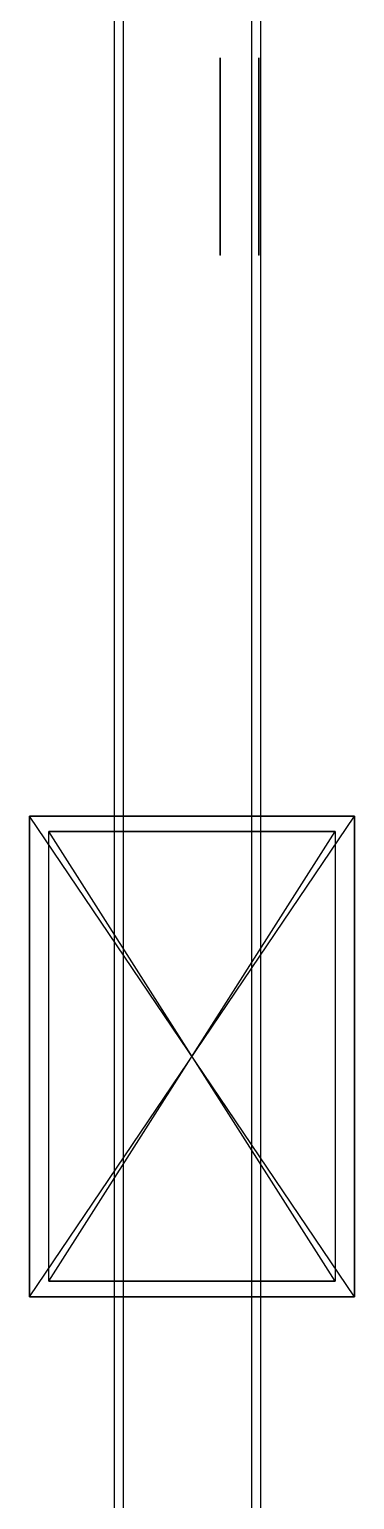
# Model space of a CAD drawing. Header units: centimetres. Extents: x -31 to 1304, y -67 to 571.
# Drawn here: x -11 to 10, y 115.9 to 210.7 of the extents above; entities that cross this region are included whole.
import ezdxf

# ---------------------------------------------------------------- set-up
doc = ezdxf.new("R2010")
doc.units = ezdxf.units.CM
doc.header["$MEASUREMENT"] = 0
for name, color, linetype in [('End Post v2_Sketch2', 7, 'Continuous'), ('End Post v2_Sketch3', 7, 'Continuous'), ('L-Bracket v2_Sketch1', 7, 'Continuous'), ('L-Bracket v2_Sketch2', 7, 'Continuous'), ('Motor Post End Assembly v17_Sketch1', 7, 'Continuous'), ('Motor Post End Assembly v17_Sketch2', 7, 'Continuous'), ('Motor Post End Assembly v17_Sketch3', 7, 'Continuous')]:
    doc.layers.add(name, color=color, linetype=linetype)

# ---------------------------------------------------------------- blocks, each defined once
blk = doc.blocks.new('L-Bracketv2')
at = {"layer": 'L-Bracket v2_Sketch1'}
for p, q in [((0, 0), (12.7, 0)), ((12.7, 0, 12.7), (0, 0, 12.7)), ((0, 0, 12.7), (0, 0)), ((12.7, 0), (12.7, 0, 12.7))]:
    blk.add_line(p, q, dxfattribs=at)
blk.add_point((0, 0), dxfattribs=at)
at = {"layer": 'L-Bracket v2_Sketch2'}
for p, q in [((0, 2.5, 12.7), (12.7, 2.5, 12.7)), ((12.7, 2.5), (0, 2.5)), ((0, 2.5), (0, 2.5, 12.7)), ((0, 2.5), (12.2, 2.5)), ((12.2, 2.5, 12.2), (0, 2.5, 12.2)), ((0, 2.5, 12.2), (0, 2.5)), ((12.2, 2.5), (12.2, 2.5, 12.2)), ((12.7, 2.5, 12.7), (12.7, 2.5))]:
    blk.add_line(p, q, dxfattribs=at)
blk.add_point((0, 2.5), dxfattribs=at)
blk = doc.blocks.new('SteelPostv3')
at = {"rotation": 90}
blk.add_blockref('L-Bracketv2', (63.57, 263.155, 25.45), dxfattribs=at)
blk = doc.blocks.new('EndPostv2')
at = {"layer": 'End Post v2_Sketch2'}
blk.add_line((4.445, 0, 4.445), (4.445, 304.8, 4.445), dxfattribs=at)
at = {"layer": 'End Post v2_Sketch3'}
blk.add_line((-4.445, 304.8, -4.445), (-4.445, 0, -4.445), dxfattribs=at)
blk = doc.blocks.new('MotorPostEndAssemblyv17')
at = {"layer": 'Motor Post End Assembly v17_Sketch1'}
for p, q in [((-4.978, 298.809, 16.276), (-4.978, -5.991, 16.276)), ((3.912, -5.991, 16.276), (3.912, 298.809, 16.276)), ((-9.783, 131.909, 16.276), (-9.783, 160.909, 16.276)), ((-9.783, 160.909, 16.276), (8.717, 160.909, 16.276)), ((8.717, 131.909, 16.276), (-9.783, 160.909, 16.276)), ((-9.783, 131.909, 16.276), (8.717, 160.909, 16.276)), ((8.717, 160.909, 16.276), (-9.783, 160.909, 16.276)), ((8.717, 160.909, 16.276), (8.717, 131.909, 16.276)), ((8.717, 131.909, 16.276), (-9.783, 131.909, 16.276)), ((-9.783, 131.909, 16.276), (8.717, 131.909, 16.276))]:
    blk.add_line(p, q, dxfattribs=at)
blk.add_point((-0.533, 146.409, 16.276), dxfattribs=at)
at = {"layer": 'Motor Post End Assembly v17_Sketch2'}
for p, q in [((-11.033, 130.909, 28.976), (-11.033, 161.909, 28.976)), ((-11.033, 161.909, 28.976), (9.967, 161.909, 28.976)), ((9.967, 130.909, 28.976), (-11.033, 161.909, 28.976)), ((-11.033, 130.909, 28.976), (9.967, 161.909, 28.976)), ((9.967, 161.909, 28.976), (9.967, 130.909, 28.976)), ((9.967, 130.909, 28.976), (-11.033, 130.909, 28.976))]:
    blk.add_line(p, q, dxfattribs=at)
blk.add_point((-0.533, 146.409, 28.976), dxfattribs=at)
blk.add_point((-0.533, 146.409, 28.976), dxfattribs=at)
at = {"layer": 'Motor Post End Assembly v17_Sketch3'}
for p, q in [((9.967, 161.909, 30.476), (-11.033, 161.909, 30.476)), ((-11.033, 161.909, 30.476), (-11.033, 130.909, 30.476)), ((9.967, 130.909, 30.476), (9.967, 161.909, 30.476)), ((-9.783, 131.909, 30.476), (-9.783, 160.909, 30.476)), ((-9.783, 160.909, 30.476), (8.717, 160.909, 30.476)), ((8.717, 131.909, 30.476), (-9.783, 160.909, 30.476)), ((-9.783, 131.909, 30.476), (8.717, 160.909, 30.476)), ((8.717, 160.909, 30.476), (8.717, 131.909, 30.476)), ((8.717, 131.909, 30.476), (-9.783, 131.909, 30.476)), ((-11.033, 130.909, 30.476), (9.967, 130.909, 30.476))]:
    blk.add_line(p, q, dxfattribs=at)
blk.add_point((-0.533, 146.409, 30.476), dxfattribs=at)
at = {"extrusion": (-4.94081e-09, -6.58975e-14, 1)}
blk.add_blockref('EndPostv2', (-1.105, -6.254, 12.042), dxfattribs=at)

msp = doc.modelspace()

# ---------------------------------------------------------------- block references
at = {"extrusion": (5.44703e-14, 6.16298e-33, -1)}
msp.add_blockref('SteelPostv3', (-64.86, -66.948, -43.23), dxfattribs=at)
msp.add_blockref('MotorPostEndAssemblyv17', (0, -1.9))

doc.saveas('drawing.dxf')
